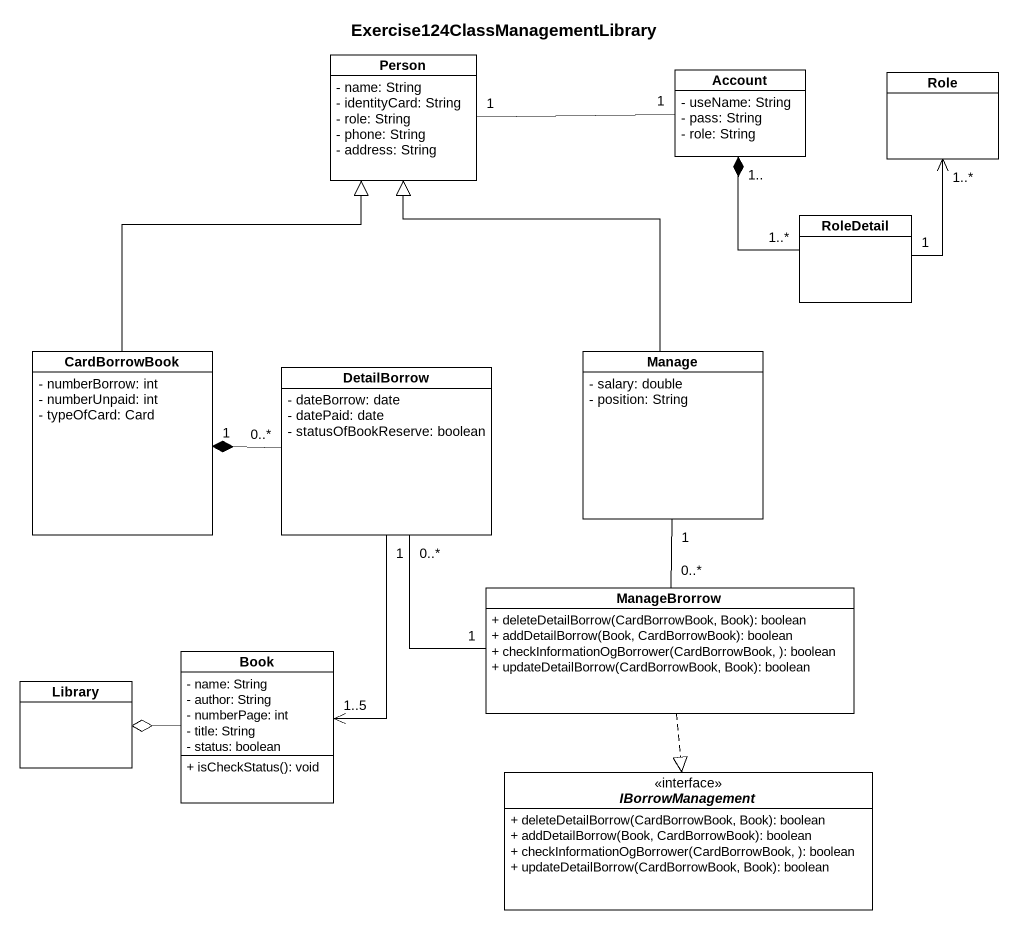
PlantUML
@startuml
title Exercise124ClassManagementLibrary
hide circle
hide empty members
skinparam classAttributeIconSize 0
class "Person" as Person_ {
  - name: String
  - identityCard: String
  - role: String
  - phone: String
  - address: String
}
class Account {
  - useName: String
  - pass: String
  - role: String
}
class Role
class RoleDetail
class CardBorrowBook {
  - numberBorrow: int
  - numberUnpaid: int
  - typeOfCard: Card
}
class DetailBorrow {
  - dateBorrow: date
  - datePaid: date
  - statusOfBookReserve: boolean
}
class Manage {
  - salary: double
  - position: String
}
class ManageBrorrow {
  + deleteDetailBorrow(CardBorrowBook, Book): boolean
  + addDetailBorrow(Book, CardBorrowBook): boolean
  + checkInformationOgBorrower(CardBorrowBook, ): boolean
  + updateDetailBorrow(CardBorrowBook, Book): boolean
}
class Book {
  - name: String
  - author: String
  - numberPage: int
  - title: String
  - status: boolean
  + isCheckStatus(): void
}
class Library
interface IBorrowManagement {
  + deleteDetailBorrow(CardBorrowBook, Book): boolean
  + addDetailBorrow(Book, CardBorrowBook): boolean
  + checkInformationOgBorrower(CardBorrowBook, ): boolean
  + updateDetailBorrow(CardBorrowBook, Book): boolean
}
Person_ "1" -right- "1" Account
RoleDetail "1..*" -up-* "1.." Account
RoleDetail "1" -up-> "1..*" Role
CardBorrowBook -up-|> Person_
DetailBorrow "0..*" -left-* "1" CardBorrowBook
DetailBorrow "1" --> "1..5" Book
Manage -up-|> Person_
Manage "1" -- "0..*" ManageBrorrow
ManageBrorrow "1" -up- "0..*" DetailBorrow
ManageBrorrow ..|> IBorrowManagement
Book -left-o Library
@enduml
